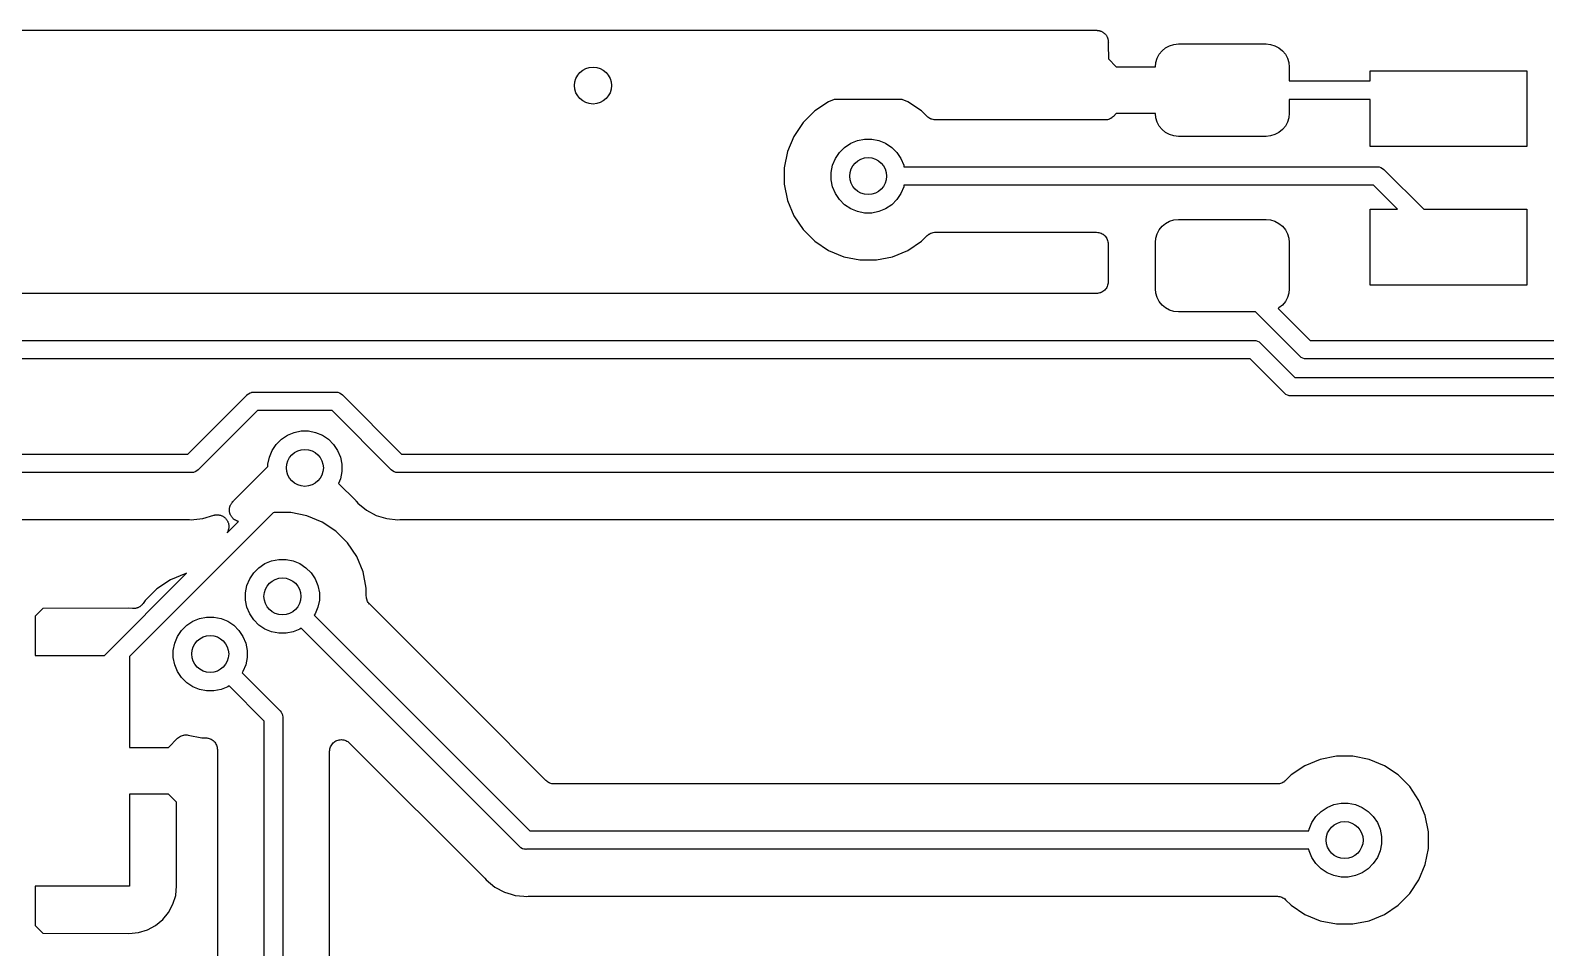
# Model space of a CAD drawing. Extents: x 2.15 to 10.02, y -5.18 to -1.32.
# Drawn here: x 6.487 to 7.133, y -2.126 to -1.735 of the extents above; entities that cross this region are included whole.
import ezdxf

# ---------------------------------------------------------------- set-up
doc = ezdxf.new("R2010")
doc.units = 0
doc.header["$MEASUREMENT"] = 0
doc.layers.add('BLACK', color=7, linetype='CONTINUOUS')

msp = doc.modelspace()

# ---------------------------------------------------------------- linework, layer by layer
at = {"layer": 'BLACK', "linetype": 'CONTINUOUS'}
for p, q in [((5.32916, -1.73472), (6.94189, -1.73472)), ((6.94189, -1.73472), (6.94196, -1.73472)), ((6.94196, -1.73472), (6.94219, -1.73475)), ((6.94219, -1.73475), (6.94241, -1.73475)), ((6.94241, -1.73475), (6.94267, -1.7348)), ((6.94267, -1.7348), (6.94293, -1.73483)), ((6.94293, -1.73483), (6.94315, -1.7349)), ((6.94315, -1.7349), (6.94337, -1.73494)), ((6.94337, -1.73494), (6.94361, -1.73505)), ((6.94361, -1.73505), (6.94386, -1.73512)), ((6.94386, -1.73512), (6.94406, -1.73523)), ((6.94406, -1.73523), (6.94427, -1.73532)), ((6.94427, -1.73532), (6.94449, -1.73547)), ((6.94449, -1.73547), (6.94471, -1.73559)), ((6.94471, -1.73559), (6.94489, -1.73574)), ((6.94489, -1.73574), (6.94508, -1.73587)), ((6.94508, -1.73587), (6.94526, -1.73605)), ((6.94526, -1.73605), (6.94546, -1.73622)), ((6.94546, -1.73622), (6.94561, -1.7364)), ((6.94561, -1.7364), (6.94577, -1.73656)), ((6.94577, -1.73656), (6.94591, -1.73678)), ((6.94591, -1.73678), (6.94607, -1.73698)), ((6.94607, -1.73698), (6.94618, -1.73718)), ((6.94618, -1.73718), (6.94631, -1.73738)), ((6.94631, -1.73738), (6.94641, -1.73762)), ((6.94641, -1.73762), (6.94653, -1.73785)), ((6.94653, -1.73785), (6.94659, -1.73807)), ((6.94659, -1.73807), (6.94668, -1.73828)), ((6.94668, -1.73828), (6.94673, -1.73853)), ((6.94673, -1.73853), (6.9468, -1.73878)), ((6.9468, -1.73878), (6.94682, -1.73901)), ((6.94687, -1.74021), (6.94681, -1.74076)), ((6.94681, -1.74076), (6.9469, -1.74689)), ((6.94682, -1.73901), (6.94687, -1.73923)), ((6.94687, -1.73923), (6.94687, -1.7395)), ((6.94687, -1.7395), (6.94689, -1.73976)), ((6.94689, -1.73976), (6.94687, -1.73998)), ((6.94687, -1.73998), (6.94687, -1.74021)), ((6.96859, -1.74493), (6.96981, -1.74343)), ((6.96981, -1.74343), (6.9713, -1.74221)), ((6.9713, -1.74221), (6.97301, -1.7413)), ((6.97301, -1.7413), (6.97485, -1.74074)), ((6.97485, -1.74074), (6.97677, -1.74055)), ((6.97677, -1.74055), (7.01417, -1.74055)), ((7.01417, -1.74055), (7.01609, -1.74074)), ((7.01609, -1.74074), (7.01794, -1.7413)), ((7.01794, -1.7413), (7.01964, -1.74221)), ((7.01964, -1.74221), (7.02113, -1.74343)), ((7.02113, -1.74343), (7.02236, -1.74493)), ((6.9469, -1.74689), (6.95025, -1.75024)), ((6.95025, -1.75024), (6.96694, -1.75024)), ((6.96694, -1.75024), (6.96712, -1.74847)), ((6.96712, -1.74847), (6.96768, -1.74663)), ((6.96768, -1.74663), (6.96859, -1.74493)), ((7.02236, -1.74493), (7.02327, -1.74663)), ((7.02327, -1.74663), (7.02383, -1.74847)), ((7.02383, -1.74847), (7.02402, -1.75039)), ((7.02402, -1.75039), (7.02402, -1.7563)), ((7.02402, -1.7563), (7.05846, -1.7563)), ((7.05846, -1.7563), (7.05846, -1.75197)), ((7.05846, -1.75197), (7.12539, -1.75197)), ((7.12539, -1.75197), (7.12539, -1.78425)), ((6.8217, -1.76908), (6.81672, -1.77406)), ((6.82756, -1.76517), (6.8217, -1.76908)), ((6.82996, -1.76417), (6.82756, -1.76517)), ((6.85901, -1.76417), (6.82996, -1.76417)), ((6.86142, -1.76517), (6.85901, -1.76417)), ((6.86728, -1.76908), (6.86142, -1.76517)), ((6.86964, -1.77145), (6.86728, -1.76908)), ((6.95025, -1.77024), (6.94904, -1.77145)), ((6.96694, -1.77024), (6.95025, -1.77024)), ((6.96712, -1.772), (6.96694, -1.77024)), ((7.02402, -1.77008), (7.02383, -1.772)), ((7.05846, -1.76417), (7.02402, -1.76417)), ((7.02402, -1.76417), (7.02402, -1.77008)), ((7.05846, -1.78425), (7.05846, -1.76417)), ((6.81672, -1.77406), (6.81281, -1.77992)), ((6.87, -1.77174), (6.86964, -1.77145)), ((6.87035, -1.77204), (6.87, -1.77174)), ((6.87038, -1.77205), (6.87035, -1.77204)), ((6.8704, -1.77207), (6.87038, -1.77205)), ((6.8708, -1.77229), (6.8704, -1.77207)), ((6.87121, -1.77251), (6.8708, -1.77229)), ((6.87123, -1.77252), (6.87121, -1.77251)), ((6.87126, -1.77253), (6.87123, -1.77252)), ((6.8717, -1.77266), (6.87126, -1.77253)), ((6.87214, -1.7728), (6.8717, -1.77266)), ((6.87216, -1.77281), (6.87214, -1.7728)), ((6.87219, -1.77281), (6.87216, -1.77281)), ((6.87265, -1.77286), (6.87219, -1.77281)), ((6.87311, -1.77291), (6.87265, -1.77286)), ((6.87316, -1.77291), (6.87311, -1.77291)), ((6.87318, -1.77291), (6.87316, -1.77291)), ((6.87316, -1.77291), (6.87316, -1.77291)), ((6.87316, -1.77291), (6.87316, -1.77291)), ((6.9455, -1.77291), (6.87318, -1.77291)), ((6.94596, -1.77287), (6.9455, -1.77291)), ((6.94642, -1.77283), (6.94596, -1.77287)), ((6.94645, -1.77282), (6.94642, -1.77283)), ((6.94647, -1.77282), (6.94645, -1.77282)), ((6.94691, -1.77269), (6.94647, -1.77282)), ((6.94736, -1.77256), (6.94691, -1.77269)), ((6.94738, -1.77254), (6.94736, -1.77256)), ((6.94741, -1.77254), (6.94738, -1.77254)), ((6.94782, -1.77232), (6.94741, -1.77254)), ((6.94823, -1.77211), (6.94782, -1.77232)), ((6.94825, -1.77209), (6.94823, -1.77211)), ((6.94827, -1.77208), (6.94825, -1.77209)), ((6.94863, -1.77179), (6.94827, -1.77208)), ((6.94899, -1.7715), (6.94863, -1.77179)), ((6.94902, -1.77146), (6.94899, -1.7715)), ((6.94903, -1.77146), (6.94902, -1.77146)), ((6.94904, -1.77145), (6.94903, -1.77146)), ((6.94903, -1.77146), (6.94903, -1.77146)), ((6.96768, -1.77385), (6.96712, -1.772)), ((6.96859, -1.77555), (6.96768, -1.77385)), ((6.96981, -1.77704), (6.96859, -1.77555)), ((7.02236, -1.77555), (7.02113, -1.77704)), ((7.02327, -1.77385), (7.02236, -1.77555)), ((7.02383, -1.772), (7.02327, -1.77385)), ((6.81281, -1.77992), (6.81011, -1.78642)), ((6.83445, -1.78462), (6.83703, -1.78289)), ((6.83703, -1.78289), (6.8399, -1.78171)), ((6.8399, -1.78171), (6.84294, -1.7811)), ((6.84294, -1.7811), (6.84604, -1.7811)), ((6.84604, -1.7811), (6.84908, -1.78171)), ((6.84908, -1.78171), (6.85195, -1.78289)), ((6.85195, -1.78289), (6.85453, -1.78462)), ((6.9713, -1.77826), (6.96981, -1.77704)), ((6.97301, -1.77917), (6.9713, -1.77826)), ((6.97485, -1.77973), (6.97301, -1.77917)), ((6.97677, -1.77992), (6.97485, -1.77973)), ((7.01417, -1.77992), (6.97677, -1.77992)), ((7.01609, -1.77973), (7.01417, -1.77992)), ((7.01794, -1.77917), (7.01609, -1.77973)), ((7.01964, -1.77826), (7.01794, -1.77917)), ((7.02113, -1.77704), (7.01964, -1.77826)), ((6.81011, -1.78642), (6.80874, -1.79333)), ((6.82935, -1.79226), (6.83053, -1.78939)), ((6.83053, -1.78939), (6.83226, -1.78681)), ((6.83226, -1.78681), (6.83445, -1.78462)), ((6.85453, -1.78462), (6.85672, -1.78681)), ((6.85672, -1.78681), (6.85844, -1.78939)), ((6.85844, -1.78939), (6.85963, -1.79226)), ((7.12539, -1.78425), (7.05846, -1.78425)), ((6.80874, -1.79333), (6.80874, -1.80037)), ((6.82874, -1.7953), (6.82935, -1.79226)), ((6.82874, -1.7984), (6.82874, -1.7953)), ((6.85963, -1.79226), (6.85976, -1.79291)), ((6.85976, -1.79291), (7.06142, -1.79291)), ((7.06142, -1.79291), (7.06161, -1.79289)), ((7.06161, -1.79289), (7.06181, -1.79291)), ((7.06181, -1.79291), (7.06181, -1.79291)), ((7.06181, -1.79291), (7.06239, -1.79297)), ((7.06239, -1.79297), (7.06313, -1.7932)), ((7.06313, -1.7932), (7.06381, -1.79356)), ((7.06381, -1.79356), (7.06441, -1.79405)), ((7.06441, -1.79405), (7.06453, -1.7942)), ((7.06453, -1.7942), (7.08136, -1.81102)), ((6.80874, -1.80037), (6.81011, -1.80728)), ((6.82935, -1.80144), (6.82874, -1.7984)), ((6.83053, -1.80431), (6.82935, -1.80144)), ((6.85963, -1.80144), (6.85844, -1.80431)), ((6.85976, -1.80079), (6.85963, -1.80144)), ((7.05998, -1.80079), (6.85976, -1.80079)), ((7.07022, -1.81102), (7.05998, -1.80079)), ((6.81011, -1.80728), (6.81281, -1.81378)), ((6.83226, -1.80689), (6.83053, -1.80431)), ((6.83445, -1.80908), (6.83226, -1.80689)), ((6.85672, -1.80689), (6.85453, -1.80908)), ((6.85844, -1.80431), (6.85672, -1.80689)), ((6.81281, -1.81378), (6.81672, -1.81964)), ((6.83703, -1.81081), (6.83445, -1.80908)), ((6.8399, -1.81199), (6.83703, -1.81081)), ((6.84294, -1.8126), (6.8399, -1.81199)), ((6.84604, -1.8126), (6.84294, -1.8126)), ((6.84908, -1.81199), (6.84604, -1.8126)), ((6.85195, -1.81081), (6.84908, -1.81199)), ((6.85453, -1.80908), (6.85195, -1.81081)), ((6.97301, -1.8161), (6.97485, -1.81554)), ((6.97485, -1.81554), (6.97677, -1.81535)), ((6.97677, -1.81535), (7.01417, -1.81535)), ((7.01417, -1.81535), (7.01609, -1.81554)), ((7.01609, -1.81554), (7.01794, -1.8161)), ((7.05846, -1.84331), (7.05846, -1.81102)), ((7.05846, -1.81102), (7.07022, -1.81102)), ((7.08136, -1.81102), (7.12539, -1.81102)), ((7.12539, -1.81102), (7.12539, -1.84331)), ((6.81672, -1.81964), (6.8217, -1.82462)), ((6.86969, -1.8222), (6.87005, -1.82191)), ((6.87005, -1.82191), (6.87041, -1.82162)), ((6.87041, -1.82162), (6.87043, -1.82161)), ((6.87043, -1.82161), (6.87045, -1.82159)), ((6.87045, -1.82159), (6.87087, -1.82138)), ((6.87087, -1.82138), (6.87127, -1.82116)), ((6.87127, -1.82116), (6.8713, -1.82116)), ((6.8713, -1.82116), (6.87132, -1.82114)), ((6.87132, -1.82114), (6.87177, -1.82102)), ((6.87177, -1.82102), (6.87221, -1.82088)), ((6.87221, -1.82088), (6.87223, -1.82088)), ((6.87223, -1.82088), (6.87226, -1.82087)), ((6.87226, -1.82087), (6.87272, -1.82083)), ((6.87272, -1.82083), (6.87318, -1.82079)), ((6.87318, -1.82079), (6.94181, -1.82079)), ((6.94181, -1.82079), (6.94184, -1.82079)), ((6.94184, -1.82079), (6.94184, -1.82079)), ((6.94184, -1.82079), (6.94184, -1.82079)), ((6.94184, -1.82079), (6.94188, -1.82079)), ((6.94188, -1.82079), (6.94235, -1.82084)), ((6.94235, -1.82084), (6.94281, -1.82089)), ((6.94281, -1.82089), (6.94283, -1.82089)), ((6.94283, -1.82089), (6.94285, -1.8209)), ((6.94285, -1.8209), (6.9433, -1.82104)), ((6.9433, -1.82104), (6.94375, -1.82118)), ((6.94375, -1.82118), (6.94376, -1.82119)), ((6.94376, -1.82119), (6.94378, -1.82119)), ((6.94378, -1.82119), (6.94419, -1.82142)), ((6.94419, -1.82142), (6.9446, -1.82164)), ((6.9446, -1.82164), (6.94462, -1.82165)), ((6.94462, -1.82165), (6.94463, -1.82166)), ((6.94463, -1.82166), (6.94499, -1.82196)), ((6.94499, -1.82196), (6.94536, -1.82226)), ((6.96712, -1.82328), (6.96768, -1.82143)), ((6.96768, -1.82143), (6.96859, -1.81973)), ((6.96859, -1.81973), (6.96981, -1.81824)), ((6.96981, -1.81824), (6.9713, -1.81701)), ((6.9713, -1.81701), (6.97301, -1.8161)), ((7.01794, -1.8161), (7.01964, -1.81701)), ((7.01964, -1.81701), (7.02113, -1.81824)), ((7.02113, -1.81824), (7.02236, -1.81973)), ((7.02236, -1.81973), (7.02327, -1.82143)), ((7.02327, -1.82143), (7.02383, -1.82328)), ((6.8217, -1.82462), (6.82756, -1.82853)), ((6.86142, -1.82853), (6.86728, -1.82462)), ((6.86728, -1.82462), (6.86964, -1.82225)), ((6.86964, -1.82225), (6.86965, -1.82224)), ((6.86965, -1.82224), (6.86965, -1.82224)), ((6.86965, -1.82224), (6.86966, -1.82224)), ((6.86966, -1.82224), (6.86969, -1.8222)), ((6.94536, -1.82226), (6.94537, -1.82228)), ((6.94537, -1.82228), (6.94538, -1.82229)), ((6.94538, -1.82229), (6.94568, -1.82266)), ((6.94568, -1.82266), (6.94597, -1.82302)), ((6.94597, -1.82302), (6.94598, -1.82304)), ((6.94598, -1.82304), (6.94599, -1.82305)), ((6.94599, -1.82305), (6.94621, -1.82347)), ((6.94621, -1.82347), (6.94643, -1.82388)), ((6.94643, -1.82388), (6.94644, -1.8239)), ((6.94644, -1.8239), (6.94644, -1.82391)), ((6.94644, -1.82391), (6.94658, -1.82436)), ((6.94658, -1.82436), (6.94671, -1.82482)), ((6.94671, -1.82482), (6.94671, -1.82483)), ((6.94671, -1.82483), (6.94672, -1.82485)), ((6.94672, -1.82485), (6.94676, -1.82532)), ((6.94676, -1.82532), (6.94681, -1.82579)), ((6.94681, -1.82579), (6.94681, -1.84193)), ((6.96693, -1.8252), (6.96712, -1.82328)), ((6.96693, -1.84488), (6.96693, -1.8252)), ((7.02383, -1.82328), (7.02402, -1.8252)), ((7.02402, -1.8252), (7.02402, -1.84488)), ((6.82756, -1.82853), (6.83406, -1.83122)), ((6.83406, -1.83122), (6.84097, -1.8326)), ((6.84097, -1.8326), (6.84801, -1.8326)), ((6.84801, -1.8326), (6.85492, -1.83122)), ((6.85492, -1.83122), (6.86142, -1.82853)), ((6.94181, -1.84693), (5.25851, -1.84693)), ((6.94228, -1.84688), (6.94181, -1.84693)), ((6.94275, -1.84684), (6.94228, -1.84688)), ((6.94276, -1.84684), (6.94275, -1.84684)), ((6.94278, -1.84683), (6.94276, -1.84684)), ((6.94323, -1.8467), (6.94278, -1.84683)), ((6.94368, -1.84657), (6.94323, -1.8467)), ((6.9437, -1.84656), (6.94368, -1.84657)), ((6.94371, -1.84655), (6.9437, -1.84656)), ((6.94413, -1.84633), (6.94371, -1.84655)), ((6.94455, -1.84611), (6.94413, -1.84633)), ((6.94456, -1.8461), (6.94455, -1.84611)), ((6.94458, -1.84609), (6.94456, -1.8461)), ((6.94494, -1.8458), (6.94458, -1.84609)), ((6.94531, -1.8455), (6.94494, -1.8458)), ((6.94532, -1.84549), (6.94531, -1.8455)), ((6.94533, -1.84548), (6.94532, -1.84549)), ((6.94563, -1.84511), (6.94533, -1.84548)), ((6.94593, -1.84475), (6.94563, -1.84511)), ((6.94594, -1.84474), (6.94593, -1.84475)), ((6.94595, -1.84473), (6.94594, -1.84474)), ((6.94618, -1.84431), (6.94595, -1.84473)), ((6.9464, -1.8439), (6.94618, -1.84431)), ((6.94641, -1.84388), (6.9464, -1.8439)), ((6.94642, -1.84387), (6.94641, -1.84388)), ((6.94656, -1.84342), (6.94642, -1.84387)), ((6.9467, -1.84297), (6.94656, -1.84342)), ((6.94671, -1.84293), (6.9467, -1.84295)), ((6.9467, -1.84295), (6.9467, -1.84297)), ((6.94676, -1.84247), (6.94671, -1.84293)), ((6.94681, -1.842), (6.94676, -1.84247)), ((6.94681, -1.84193), (6.94681, -1.84196)), ((6.94681, -1.84196), (6.94681, -1.84196)), ((6.94681, -1.84196), (6.94681, -1.84197)), ((6.94681, -1.84197), (6.94681, -1.842)), ((6.96712, -1.8468), (6.96693, -1.84488)), ((6.96768, -1.84865), (6.96712, -1.8468)), ((7.02383, -1.8468), (7.02327, -1.84865)), ((7.02402, -1.84488), (7.02383, -1.8468)), ((7.12539, -1.84331), (7.05846, -1.84331)), ((6.96859, -1.85035), (6.96768, -1.84865)), ((6.96981, -1.85184), (6.96859, -1.85035)), ((6.9713, -1.85307), (6.96981, -1.85184)), ((6.97301, -1.85398), (6.9713, -1.85307)), ((6.97485, -1.85454), (6.97301, -1.85398)), ((7.01964, -1.85307), (7.01927, -1.85327)), ((7.01927, -1.85327), (7.03293, -1.86693)), ((7.02113, -1.85184), (7.01964, -1.85307)), ((7.02236, -1.85035), (7.02113, -1.85184)), ((7.02327, -1.84865), (7.02236, -1.85035)), ((6.97677, -1.85472), (6.97485, -1.85454)), ((7.00959, -1.85472), (6.97677, -1.85472)), ((7.02838, -1.87351), (7.00959, -1.85472)), ((5.25728, -1.86693), (7.00884, -1.86693)), ((7.00884, -1.86693), (7.00903, -1.86691)), ((7.00903, -1.86691), (7.00922, -1.86693)), ((7.00922, -1.86693), (7.00922, -1.86693)), ((7.00922, -1.86693), (7.0098, -1.86699)), ((7.0098, -1.86699), (7.01054, -1.86721)), ((7.01054, -1.86721), (7.01123, -1.86758)), ((7.03293, -1.86693), (7.26349, -1.86693)), ((7.01123, -1.86758), (7.01183, -1.86807)), ((7.01183, -1.86807), (7.01195, -1.86822)), ((7.01195, -1.86822), (7.02641, -1.88268)), ((7.0285, -1.87366), (7.02838, -1.87351)), ((7.02865, -1.87379), (7.0285, -1.87366)), ((7.0074, -1.8748), (5.25872, -1.8748)), ((7.02186, -1.88926), (7.0074, -1.8748)), ((7.02875, -1.87387), (7.02865, -1.87379)), ((7.02865, -1.87379), (7.02865, -1.87379)), ((7.0291, -1.87416), (7.02875, -1.87387)), ((7.02979, -1.87452), (7.0291, -1.87416)), ((7.03053, -1.87475), (7.02979, -1.87452)), ((7.03111, -1.8748), (7.03053, -1.87475)), ((7.0313, -1.87482), (7.03111, -1.8748)), ((7.03111, -1.8748), (7.03111, -1.8748)), ((7.03149, -1.8748), (7.0313, -1.87482)), ((7.26493, -1.8748), (7.03149, -1.8748)), ((7.02641, -1.88268), (7.27002, -1.88268)), ((6.55443, -1.91535), (6.57952, -1.89027)), ((6.57952, -1.89027), (6.57964, -1.89012)), ((6.57964, -1.89012), (6.58024, -1.88962)), ((6.58024, -1.88962), (6.58093, -1.88926)), ((6.58093, -1.88926), (6.58159, -1.88906)), ((6.58159, -1.88906), (6.58167, -1.88903)), ((6.58167, -1.88903), (6.58174, -1.88903)), ((6.58174, -1.88903), (6.58225, -1.88898)), ((6.58225, -1.88898), (6.58244, -1.88896)), ((6.58225, -1.88898), (6.58225, -1.88898)), ((6.58244, -1.88896), (6.58263, -1.88898)), ((6.58263, -1.88898), (6.61737, -1.88898)), ((6.61737, -1.88898), (6.61756, -1.88896)), ((6.61756, -1.88896), (6.61775, -1.88898)), ((6.61775, -1.88898), (6.61775, -1.88898)), ((6.61775, -1.88898), (6.61833, -1.88903)), ((6.61833, -1.88903), (6.61907, -1.88926)), ((6.61907, -1.88926), (6.61976, -1.88962)), ((6.61976, -1.88962), (6.62036, -1.89012)), ((6.62036, -1.89012), (6.62048, -1.89027)), ((6.62048, -1.89027), (6.64557, -1.91535)), ((7.02198, -1.88941), (7.02186, -1.88926)), ((7.02258, -1.8899), (7.02198, -1.88941)), ((7.02326, -1.89027), (7.02258, -1.8899)), ((7.02371, -1.89041), (7.02326, -1.89027)), ((7.024, -1.8905), (7.02371, -1.89041)), ((7.02408, -1.8905), (7.024, -1.8905)), ((7.02458, -1.89055), (7.02408, -1.8905)), ((7.02478, -1.89057), (7.02458, -1.89055)), ((7.02458, -1.89055), (7.02458, -1.89055)), ((7.02497, -1.89055), (7.02478, -1.89057)), ((7.27145, -1.89055), (7.02497, -1.89055)), ((6.58407, -1.89685), (6.55898, -1.92194)), ((6.61593, -1.89685), (6.58407, -1.89685)), ((6.64102, -1.92194), (6.61593, -1.89685)), ((6.59974, -1.90612), (6.60278, -1.90551)), ((6.60278, -1.90551), (6.60588, -1.90551)), ((6.60588, -1.90551), (6.60892, -1.90612)), ((6.59037, -1.9138), (6.5921, -1.91122)), ((6.5921, -1.91122), (6.59429, -1.90903)), ((6.59429, -1.90903), (6.59687, -1.9073)), ((6.59687, -1.9073), (6.59974, -1.90612)), ((6.60892, -1.90612), (6.61179, -1.9073)), ((6.61179, -1.9073), (6.61437, -1.90903)), ((6.61437, -1.90903), (6.61656, -1.91122)), ((6.61656, -1.91122), (6.61829, -1.9138)), ((5.30885, -1.91535), (6.55443, -1.91535)), ((6.58858, -1.91971), (6.58919, -1.91667)), ((6.58919, -1.91667), (6.59037, -1.9138)), ((6.61829, -1.9138), (6.61947, -1.91667)), ((6.61947, -1.91667), (6.62008, -1.91971)), ((6.64557, -1.91535), (8.64929, -1.91535)), ((6.55587, -1.92323), (5.31029, -1.92323)), ((6.55606, -1.92325), (6.55587, -1.92323)), ((6.55626, -1.92323), (6.55606, -1.92325)), ((6.55683, -1.92317), (6.55626, -1.92323)), ((6.55626, -1.92323), (6.55626, -1.92323)), ((6.55758, -1.92295), (6.55683, -1.92317)), ((6.55826, -1.92258), (6.55758, -1.92295)), ((6.55886, -1.92209), (6.55826, -1.92258)), ((6.55898, -1.92194), (6.55886, -1.92209)), ((6.57399, -1.93521), (6.58858, -1.92062)), ((6.58858, -1.92062), (6.58858, -1.91971)), ((6.62008, -1.92281), (6.61947, -1.92585)), ((6.62008, -1.91971), (6.62008, -1.92281)), ((6.64114, -1.92209), (6.64102, -1.92194)), ((6.64174, -1.92258), (6.64114, -1.92209)), ((6.64242, -1.92295), (6.64174, -1.92258)), ((6.64286, -1.92308), (6.64242, -1.92295)), ((6.64317, -1.92317), (6.64286, -1.92308)), ((6.64324, -1.92318), (6.64317, -1.92317)), ((6.64374, -1.92323), (6.64324, -1.92318)), ((6.64394, -1.92325), (6.64374, -1.92323)), ((6.64374, -1.92323), (6.64374, -1.92323)), ((6.64413, -1.92323), (6.64394, -1.92325)), ((8.64929, -1.92323), (6.64413, -1.92323)), ((6.61947, -1.92585), (6.61865, -1.92785)), ((6.61865, -1.92785), (6.62601, -1.93521)), ((6.57222, -1.93847), (6.57225, -1.93822)), ((6.57225, -1.93822), (6.57232, -1.93799)), ((6.57232, -1.93799), (6.57236, -1.93776)), ((6.57236, -1.93776), (6.57246, -1.93753)), ((6.57246, -1.93753), (6.57253, -1.93729)), ((6.57253, -1.93729), (6.57265, -1.93708)), ((6.57265, -1.93708), (6.57274, -1.93685)), ((6.57274, -1.93685), (6.57288, -1.93665)), ((6.57288, -1.93665), (6.573, -1.93643)), ((6.573, -1.93643), (6.57315, -1.93624)), ((6.57315, -1.93624), (6.57328, -1.93604)), ((6.57328, -1.93604), (6.57366, -1.93558)), ((6.57366, -1.93558), (6.57371, -1.93552)), ((6.57371, -1.93552), (6.57386, -1.93537)), ((6.57386, -1.93537), (6.57399, -1.93521)), ((6.62601, -1.93521), (6.62606, -1.93526)), ((6.62606, -1.93526), (6.62619, -1.93543)), ((6.62619, -1.93543), (6.62634, -1.93558)), ((6.62634, -1.93558), (6.62693, -1.9363)), ((6.62693, -1.9363), (6.63057, -1.93929)), ((5.32065, -1.94323), (6.55464, -1.94323)), ((6.59079, -1.94037), (6.52953, -2.00163)), ((6.55464, -1.94323), (6.55471, -1.94323)), ((6.55471, -1.94323), (6.55492, -1.94325)), ((6.55492, -1.94325), (6.55513, -1.94325)), ((6.55513, -1.94325), (6.55606, -1.94334)), ((6.55606, -1.94334), (6.55699, -1.94325)), ((6.55699, -1.94325), (6.557, -1.94325)), ((6.557, -1.94325), (6.56076, -1.94288)), ((6.56076, -1.94288), (6.56546, -1.94145)), ((6.56546, -1.94145), (6.56553, -1.94144)), ((6.56553, -1.94144), (6.56576, -1.94139)), ((6.56576, -1.94139), (6.56599, -1.94132)), ((6.56599, -1.94132), (6.56624, -1.9413)), ((6.56624, -1.9413), (6.56649, -1.94126)), ((6.56649, -1.94126), (6.56673, -1.94126)), ((6.56673, -1.94126), (6.56696, -1.94124)), ((6.56696, -1.94124), (6.56721, -1.94127)), ((6.56721, -1.94127), (6.56746, -1.94127)), ((6.56746, -1.94127), (6.5677, -1.94132)), ((6.5677, -1.94132), (6.56793, -1.94135)), ((6.56793, -1.94135), (6.56817, -1.94142)), ((6.56817, -1.94142), (6.56842, -1.94147)), ((6.56842, -1.94147), (6.56864, -1.94157)), ((6.56864, -1.94157), (6.56886, -1.94164)), ((6.56886, -1.94164), (6.56908, -1.94176)), ((6.56908, -1.94176), (6.56931, -1.94185)), ((6.56931, -1.94185), (6.56951, -1.94199)), ((6.56951, -1.94199), (6.56972, -1.9421)), ((6.56972, -1.9421), (6.56991, -1.94226)), ((6.56991, -1.94226), (6.57012, -1.94241)), ((6.57012, -1.94241), (6.57029, -1.94258)), ((6.57029, -1.94258), (6.57047, -1.94273)), ((6.57047, -1.94273), (6.57063, -1.94292)), ((6.57063, -1.94292), (6.5708, -1.9431)), ((6.5708, -1.9431), (6.57094, -1.9433)), ((6.57094, -1.9433), (6.57109, -1.94349)), ((6.57109, -1.94349), (6.5712, -1.94371)), ((6.57114, -1.94888), (6.57596, -1.94406)), ((6.5712, -1.94371), (6.57134, -1.94392)), ((6.57134, -1.94392), (6.57143, -1.94414)), ((6.57143, -1.94414), (6.57154, -1.94435)), ((6.57154, -1.94435), (6.57161, -1.94459)), ((6.57161, -1.94459), (6.57171, -1.94482)), ((6.57215, -1.93919), (6.57217, -1.93895)), ((6.57217, -1.93944), (6.57215, -1.93919)), ((6.57217, -1.93871), (6.57222, -1.93847)), ((6.57217, -1.93895), (6.57217, -1.93871)), ((6.57217, -1.93969), (6.57217, -1.93944)), ((6.57221, -1.93992), (6.57217, -1.93969)), ((6.57224, -1.94016), (6.57221, -1.93992)), ((6.57231, -1.9404), (6.57224, -1.94016)), ((6.57235, -1.94065), (6.57231, -1.9404)), ((6.57244, -1.94087), (6.57235, -1.94065)), ((6.57251, -1.9411), (6.57244, -1.94087)), ((6.57263, -1.94132), (6.57251, -1.9411)), ((6.57272, -1.94155), (6.57263, -1.94132)), ((6.57286, -1.94175), (6.57272, -1.94155)), ((6.57297, -1.94196), (6.57286, -1.94175)), ((6.57312, -1.94216), (6.57297, -1.94196)), ((6.57326, -1.94236), (6.57312, -1.94216)), ((6.57343, -1.94253), (6.57326, -1.94236)), ((6.57358, -1.94272), (6.57343, -1.94253)), ((6.57377, -1.94288), (6.57358, -1.94272)), ((6.57395, -1.94306), (6.57377, -1.94288)), ((6.57414, -1.94319), (6.57395, -1.94306)), ((6.57433, -1.94335), (6.57414, -1.94319)), ((6.57455, -1.94347), (6.57433, -1.94335)), ((6.57475, -1.94361), (6.57455, -1.94347)), ((6.57497, -1.9437), (6.57475, -1.94361)), ((6.57518, -1.94381), (6.57497, -1.9437)), ((6.57542, -1.94389), (6.57518, -1.94381)), ((6.57565, -1.94399), (6.57542, -1.94389)), ((6.57589, -1.94404), (6.57565, -1.94399)), ((6.57596, -1.94406), (6.57589, -1.94404)), ((6.59123, -1.94028), (6.59079, -1.94037)), ((6.59827, -1.94028), (6.59123, -1.94028)), ((6.60517, -1.94166), (6.59827, -1.94028)), ((6.61168, -1.94435), (6.60517, -1.94166)), ((6.61753, -1.94826), (6.61168, -1.94435)), ((6.63057, -1.93929), (6.63473, -1.94151)), ((6.63473, -1.94151), (6.63873, -1.94273)), ((6.63873, -1.94273), (6.63924, -1.94288)), ((6.63924, -1.94288), (6.64394, -1.94334)), ((6.64394, -1.94334), (6.64487, -1.94325)), ((6.64487, -1.94325), (6.64494, -1.94325)), ((6.64494, -1.94325), (6.64515, -1.94325)), ((6.64515, -1.94325), (6.64536, -1.94323)), ((6.64536, -1.94323), (8.63588, -1.94323)), ((6.57118, -1.94881), (6.57114, -1.94888)), ((6.57131, -1.94861), (6.57118, -1.94881)), ((6.57141, -1.94838), (6.57131, -1.94861)), ((6.57153, -1.94816), (6.57141, -1.94838)), ((6.5716, -1.94793), (6.57153, -1.94816)), ((6.57169, -1.94771), (6.5716, -1.94793)), ((6.57174, -1.94747), (6.57169, -1.94771)), ((6.57171, -1.94482), (6.57175, -1.94506)), ((6.57181, -1.94723), (6.57174, -1.94747)), ((6.57175, -1.94506), (6.57182, -1.94529)), ((6.57184, -1.94699), (6.57181, -1.94723)), ((6.57182, -1.94529), (6.57184, -1.94553)), ((6.57184, -1.94553), (6.57189, -1.94578)), ((6.57188, -1.94676), (6.57184, -1.94699)), ((6.57189, -1.94651), (6.57188, -1.94676)), ((6.57189, -1.94578), (6.57189, -1.94602)), ((6.57189, -1.94602), (6.57191, -1.94626)), ((6.57191, -1.94626), (6.57189, -1.94651)), ((6.62251, -1.95324), (6.61753, -1.94826)), ((6.62643, -1.9591), (6.62251, -1.95324)), ((6.58251, -1.96599), (6.58471, -1.9638)), ((6.58471, -1.9638), (6.58729, -1.96207)), ((6.58729, -1.96207), (6.59015, -1.96089)), ((6.59015, -1.96089), (6.5932, -1.96028)), ((6.5932, -1.96028), (6.5963, -1.96028)), ((6.5963, -1.96028), (6.59934, -1.96089)), ((6.59934, -1.96089), (6.60221, -1.96207)), ((6.60221, -1.96207), (6.60479, -1.9638)), ((6.60479, -1.9638), (6.60698, -1.96599)), ((6.62912, -1.9656), (6.62643, -1.9591)), ((6.51884, -2.00118), (6.55387, -1.96615)), ((6.54704, -1.96891), (6.54119, -1.97282)), ((6.55355, -1.96622), (6.54704, -1.96891)), ((6.55387, -1.96615), (6.55355, -1.96622)), ((6.5796, -1.97144), (6.58079, -1.96857)), ((6.58079, -1.96857), (6.58251, -1.96599)), ((6.60698, -1.96599), (6.6087, -1.96857)), ((6.6087, -1.96857), (6.60989, -1.97144)), ((6.63049, -1.97251), (6.62912, -1.9656)), ((6.54119, -1.97282), (6.53621, -1.9778)), ((6.579, -1.97448), (6.5796, -1.97144)), ((6.579, -1.97758), (6.579, -1.97448)), ((6.60989, -1.97144), (6.61049, -1.97448)), ((6.61049, -1.97448), (6.61049, -1.97758)), ((6.63049, -1.97586), (6.63049, -1.97251)), ((6.63054, -1.97631), (6.63049, -1.97586)), ((6.63058, -1.97677), (6.63054, -1.97631)), ((6.63059, -1.9768), (6.63058, -1.97677)), ((6.63059, -1.97683), (6.63059, -1.9768)), ((6.63072, -1.97727), (6.63059, -1.97683)), ((6.49266, -1.98117), (6.48933, -1.9845)), ((6.52929, -1.98106), (6.49266, -1.98117)), ((6.53076, -1.98121), (6.52929, -1.98106)), ((6.53098, -1.98121), (6.53076, -1.98121)), ((6.5312, -1.98123), (6.53098, -1.98121)), ((6.53146, -1.98121), (6.5312, -1.98123)), ((6.53173, -1.98121), (6.53146, -1.98121)), ((6.53195, -1.98116), (6.53173, -1.98121)), ((6.53217, -1.98114), (6.53195, -1.98116)), ((6.53243, -1.98107), (6.53217, -1.98114)), ((6.53269, -1.98102), (6.53243, -1.98107)), ((6.53289, -1.98093), (6.53269, -1.98102)), ((6.53311, -1.98087), (6.53289, -1.98093)), ((6.53334, -1.98075), (6.53311, -1.98087)), ((6.53359, -1.98065), (6.53334, -1.98075)), ((6.53378, -1.98052), (6.53359, -1.98065)), ((6.53397, -1.98042), (6.53378, -1.98052)), ((6.53418, -1.98025), (6.53397, -1.98042)), ((6.5344, -1.98011), (6.53418, -1.98025)), ((6.53456, -1.97995), (6.5344, -1.98011)), ((6.53473, -1.97981), (6.53456, -1.97995)), ((6.53491, -1.97961), (6.53473, -1.97981)), ((6.5351, -1.97942), (6.53491, -1.97961)), ((6.53522, -1.97923), (6.5351, -1.97942)), ((6.53536, -1.97906), (6.53522, -1.97923)), ((6.5354, -1.97901), (6.53536, -1.97906)), ((6.53621, -1.9778), (6.5354, -1.97901)), ((6.5796, -1.98062), (6.579, -1.97758)), ((6.58079, -1.98349), (6.5796, -1.98062)), ((6.58251, -1.98607), (6.58079, -1.98349)), ((6.6087, -1.98349), (6.60833, -1.98405)), ((6.60989, -1.98062), (6.6087, -1.98349)), ((6.61049, -1.97758), (6.60989, -1.98062)), ((6.63085, -1.97771), (6.63072, -1.97727)), ((6.63086, -1.97774), (6.63085, -1.97771)), ((6.63087, -1.97776), (6.63086, -1.97774)), ((6.63109, -1.97817), (6.63087, -1.97776)), ((6.6313, -1.97858), (6.63109, -1.97817)), ((6.63132, -1.9786), (6.6313, -1.97858)), ((6.63133, -1.97862), (6.63132, -1.9786)), ((6.63162, -1.97898), (6.63133, -1.97862)), ((6.63191, -1.97934), (6.63162, -1.97898)), ((6.63195, -1.97938), (6.63191, -1.97934)), ((6.63196, -1.97939), (6.63195, -1.97938)), ((6.63195, -1.97938), (6.63195, -1.97938)), ((6.63195, -1.97938), (6.63195, -1.97938)), ((6.67618, -2.02361), (6.63196, -1.97939)), ((6.48933, -1.9845), (6.48933, -2.00118)), ((6.55174, -1.99055), (6.55394, -1.98836)), ((6.55394, -1.98836), (6.55652, -1.98663)), ((6.55652, -1.98663), (6.55938, -1.98545)), ((6.55938, -1.98545), (6.56242, -1.98484)), ((6.56242, -1.98484), (6.56553, -1.98484)), ((6.56553, -1.98484), (6.56857, -1.98545)), ((6.56857, -1.98545), (6.57144, -1.98663)), ((6.57144, -1.98663), (6.57401, -1.98836)), ((6.57401, -1.98836), (6.57621, -1.99055)), ((6.58471, -1.98826), (6.58251, -1.98607)), ((6.58729, -1.98999), (6.58471, -1.98826)), ((6.60276, -1.98961), (6.60221, -1.98999)), ((6.69572, -2.08257), (6.60276, -1.98961)), ((6.60833, -1.98405), (6.70027, -2.07598)), ((6.54823, -1.99904), (6.54883, -1.996)), ((6.54883, -1.996), (6.55002, -1.99313)), ((6.55002, -1.99313), (6.55174, -1.99055)), ((6.57621, -1.99055), (6.57793, -1.99313)), ((6.57793, -1.99313), (6.57912, -1.996)), ((6.57912, -1.996), (6.57972, -1.99904)), ((6.59015, -1.99117), (6.58729, -1.98999)), ((6.5932, -1.99178), (6.59015, -1.99117)), ((6.5963, -1.99178), (6.5932, -1.99178)), ((6.59934, -1.99117), (6.5963, -1.99178)), ((6.60221, -1.98999), (6.59934, -1.99117)), ((6.48933, -2.00118), (6.51884, -2.00118)), ((6.52953, -2.00163), (6.52953, -2.04039)), ((6.54823, -2.00214), (6.54823, -1.99904)), ((6.54883, -2.00518), (6.54823, -2.00214)), ((6.57972, -2.00214), (6.57912, -2.00518)), ((6.57972, -1.99904), (6.57972, -2.00214)), ((6.55002, -2.00805), (6.54883, -2.00518)), ((6.55174, -2.01063), (6.55002, -2.00805)), ((6.57793, -2.00805), (6.57756, -2.00861)), ((6.57756, -2.00861), (6.59359, -2.02464)), ((6.57912, -2.00518), (6.57793, -2.00805)), ((6.55394, -2.01282), (6.55174, -2.01063)), ((6.55652, -2.01455), (6.55394, -2.01282)), ((6.55938, -2.01573), (6.55652, -2.01455)), ((6.56242, -2.01634), (6.55938, -2.01573)), ((6.56857, -2.01573), (6.56553, -2.01634)), ((6.57144, -2.01455), (6.56857, -2.01573)), ((6.57199, -2.01417), (6.57144, -2.01455)), ((6.58701, -2.02919), (6.57199, -2.01417)), ((6.56553, -2.01634), (6.56242, -2.01634)), ((6.59359, -2.02464), (6.59374, -2.02476)), ((6.59374, -2.02476), (6.59423, -2.02536)), ((6.59423, -2.02536), (6.59452, -2.0259)), ((6.59452, -2.0259), (6.5946, -2.02605)), ((6.5946, -2.02605), (6.59482, -2.02679)), ((6.59482, -2.02679), (6.59483, -2.02684)), ((6.59483, -2.02684), (6.59488, -2.02737)), ((6.59488, -2.02737), (6.59488, -2.02737)), ((6.59488, -2.02737), (6.5949, -2.02756)), ((6.5949, -2.02756), (6.59488, -2.02775)), ((6.59488, -2.02775), (6.59488, -2.40323)), ((6.70709, -2.05452), (6.67618, -2.02361)), ((6.67618, -2.02361), (6.67618, -2.02361)), ((6.55219, -2.0353), (6.55263, -2.03517)), ((6.55263, -2.03517), (6.55266, -2.03516)), ((6.55266, -2.03516), (6.55268, -2.03516)), ((6.55268, -2.03516), (6.55314, -2.03512)), ((6.55314, -2.03512), (6.5536, -2.03507)), ((6.5536, -2.03507), (6.55363, -2.03507)), ((6.55363, -2.03507), (6.55365, -2.03507)), ((6.55365, -2.03507), (6.55411, -2.03512)), ((6.55411, -2.03512), (6.55457, -2.03517)), ((6.55457, -2.03517), (6.56045, -2.03634)), ((6.58701, -2.40323), (6.58701, -2.02919)), ((6.52953, -2.04039), (6.54621, -2.04039)), ((6.54621, -2.04039), (6.55006, -2.03654)), ((6.55006, -2.03654), (6.55008, -2.03652)), ((6.55008, -2.03652), (6.55011, -2.03649)), ((6.55008, -2.03652), (6.55008, -2.03652)), ((6.55008, -2.03652), (6.55008, -2.03652)), ((6.55011, -2.03649), (6.55048, -2.0362)), ((6.55048, -2.0362), (6.55084, -2.03591)), ((6.55084, -2.03591), (6.55086, -2.03589)), ((6.55086, -2.03589), (6.55088, -2.03588)), ((6.55088, -2.03588), (6.55129, -2.03566)), ((6.55129, -2.03566), (6.5517, -2.03545)), ((6.5517, -2.03545), (6.55172, -2.03544)), ((6.55172, -2.03544), (6.55174, -2.03543)), ((6.55174, -2.03543), (6.55219, -2.0353)), ((6.56045, -2.03634), (6.56201, -2.03634)), ((6.56201, -2.03634), (6.56204, -2.03634)), ((6.56204, -2.03634), (6.56204, -2.03634)), ((6.56204, -2.03634), (6.56204, -2.03634)), ((6.56204, -2.03634), (6.56208, -2.03634)), ((6.56208, -2.03634), (6.56255, -2.03639)), ((6.56255, -2.03639), (6.56301, -2.03644)), ((6.56301, -2.03644), (6.56303, -2.03645)), ((6.56303, -2.03645), (6.56305, -2.03645)), ((6.56305, -2.03645), (6.5635, -2.03659)), ((6.5635, -2.03659), (6.56395, -2.03673)), ((6.56395, -2.03673), (6.56396, -2.03674)), ((6.56396, -2.03674), (6.56398, -2.03674)), ((6.56398, -2.03674), (6.56439, -2.03697)), ((6.56439, -2.03697), (6.5648, -2.03719)), ((6.5648, -2.03719), (6.56482, -2.0372)), ((6.56482, -2.0372), (6.56483, -2.03721)), ((6.56483, -2.03721), (6.56519, -2.03751)), ((6.56519, -2.03751), (6.56556, -2.03781)), ((6.56556, -2.03781), (6.56557, -2.03783)), ((6.56557, -2.03783), (6.56558, -2.03784)), ((6.56558, -2.03784), (6.56588, -2.03821)), ((6.56588, -2.03821), (6.56617, -2.03857)), ((6.56617, -2.03857), (6.56618, -2.03859)), ((6.56618, -2.03859), (6.56619, -2.0386)), ((6.56619, -2.0386), (6.56641, -2.03902)), ((6.56641, -2.03902), (6.56663, -2.03943)), ((6.56663, -2.03943), (6.56664, -2.03945)), ((6.56664, -2.03945), (6.56664, -2.03946)), ((6.56664, -2.03946), (6.56678, -2.03992)), ((6.56678, -2.03992), (6.56691, -2.04037)), ((6.56691, -2.04037), (6.56691, -2.04038)), ((6.56691, -2.04038), (6.56692, -2.0404)), ((6.56692, -2.0404), (6.56696, -2.04087)), ((6.56696, -2.04087), (6.56701, -2.04134)), ((6.56701, -2.04134), (6.56701, -2.38981)), ((6.61488, -2.04202), (6.61494, -2.04154)), ((6.61494, -2.04154), (6.61499, -2.04107)), ((6.61499, -2.04105), (6.61514, -2.04059)), ((6.61499, -2.04106), (6.61499, -2.04105)), ((6.61499, -2.04107), (6.61499, -2.04106)), ((6.61514, -2.04059), (6.61528, -2.04013)), ((6.61528, -2.04013), (6.61529, -2.04012)), ((6.61528, -2.04013), (6.61528, -2.04013)), ((6.61529, -2.04012), (6.61552, -2.0397)), ((6.61552, -2.0397), (6.61575, -2.03928)), ((6.61575, -2.03927), (6.61576, -2.03926)), ((6.61575, -2.03928), (6.61575, -2.03927)), ((6.61576, -2.03926), (6.61607, -2.0389)), ((6.61607, -2.0389), (6.61637, -2.03853)), ((6.61637, -2.03853), (6.61638, -2.03852)), ((6.61638, -2.03852), (6.61676, -2.03822)), ((6.61638, -2.03852), (6.61638, -2.03852)), ((6.61676, -2.03822), (6.61713, -2.03791)), ((6.61713, -2.03791), (6.61714, -2.03791)), ((6.61714, -2.0379), (6.61756, -2.03768)), ((6.61714, -2.03791), (6.61714, -2.0379)), ((6.61756, -2.03768), (6.61799, -2.03746)), ((6.61799, -2.03746), (6.618, -2.03746)), ((6.618, -2.03746), (6.61801, -2.03745)), ((6.61801, -2.03745), (6.61846, -2.03732)), ((6.61846, -2.03732), (6.61893, -2.03718)), ((6.61893, -2.03718), (6.61894, -2.03718)), ((6.61894, -2.03718), (6.61895, -2.03718)), ((6.61895, -2.03718), (6.61942, -2.03713)), ((6.61942, -2.03713), (6.6199, -2.03709)), ((6.6199, -2.03709), (6.61991, -2.03709)), ((6.61991, -2.03709), (6.61992, -2.03709)), ((6.61992, -2.03709), (6.62039, -2.03714)), ((6.62039, -2.03714), (6.62087, -2.03719)), ((6.62087, -2.03719), (6.62088, -2.03719)), ((6.62088, -2.03719), (6.62089, -2.03719)), ((6.62089, -2.03719), (6.62135, -2.03733)), ((6.62135, -2.03733), (6.6218, -2.03747)), ((6.6218, -2.03747), (6.62181, -2.03748)), ((6.62181, -2.03748), (6.62182, -2.03748)), ((6.62182, -2.03748), (6.62225, -2.03771)), ((6.62225, -2.03771), (6.62266, -2.03793)), ((6.62266, -2.03793), (6.62267, -2.03794)), ((6.62267, -2.03794), (6.62268, -2.03794)), ((6.62268, -2.03794), (6.62305, -2.03825)), ((6.62305, -2.03825), (6.62342, -2.03855)), ((6.62342, -2.03855), (6.68071, -2.09584)), ((6.61488, -2.04204), (6.61488, -2.04202)), ((6.61488, -2.04209), (6.61488, -2.04204)), ((6.61488, -2.04204), (6.61488, -2.04204)), ((6.61488, -2.04204), (6.61488, -2.04204)), ((6.61488, -2.38981), (6.61488, -2.04209)), ((7.03721, -2.04555), (7.0307, -2.04824)), ((7.04412, -2.04417), (7.03721, -2.04555)), ((7.05116, -2.04417), (7.04412, -2.04417)), ((7.05807, -2.04555), (7.05116, -2.04417)), ((7.06457, -2.04824), (7.05807, -2.04555)), ((6.70745, -2.05481), (6.70709, -2.05452)), ((7.02243, -2.05457), (7.02207, -2.05486)), ((7.02247, -2.05453), (7.02243, -2.05457)), ((7.02248, -2.05452), (7.02247, -2.05453)), ((7.02247, -2.05453), (7.02247, -2.05453)), ((7.02247, -2.05453), (7.02247, -2.05453)), ((7.02485, -2.05215), (7.02248, -2.05452)), ((7.0307, -2.04824), (7.02485, -2.05215)), ((7.07043, -2.05215), (7.06457, -2.04824)), ((7.07541, -2.05713), (7.07043, -2.05215)), ((6.52953, -2.06039), (6.52953, -2.09961)), ((6.54621, -2.06039), (6.52953, -2.06039)), ((6.54953, -2.06372), (6.54621, -2.06039)), ((6.7078, -2.05511), (6.70745, -2.05481)), ((6.70782, -2.05512), (6.7078, -2.05511)), ((6.70784, -2.05514), (6.70782, -2.05512)), ((6.70825, -2.05536), (6.70784, -2.05514)), ((6.70865, -2.05558), (6.70825, -2.05536)), ((6.70868, -2.05559), (6.70865, -2.05558)), ((6.7087, -2.0556), (6.70868, -2.05559)), ((6.70914, -2.05574), (6.7087, -2.0556)), ((6.70958, -2.05587), (6.70914, -2.05574)), ((6.70961, -2.05588), (6.70958, -2.05587)), ((6.70964, -2.05589), (6.70961, -2.05588)), ((6.71009, -2.05593), (6.70964, -2.05589)), ((6.71055, -2.05598), (6.71009, -2.05593)), ((6.71061, -2.05598), (6.71055, -2.05598)), ((6.71062, -2.05598), (6.71061, -2.05598)), ((6.71061, -2.05598), (6.71061, -2.05598)), ((6.71061, -2.05598), (6.71061, -2.05598)), ((7.01895, -2.05598), (6.71062, -2.05598)), ((7.01941, -2.05594), (7.01895, -2.05598)), ((7.01987, -2.0559), (7.01941, -2.05594)), ((7.01989, -2.05589), (7.01987, -2.0559)), ((7.01992, -2.05589), (7.01989, -2.05589)), ((7.02036, -2.05576), (7.01992, -2.05589)), ((7.02081, -2.05563), (7.02036, -2.05576)), ((7.02083, -2.05561), (7.02081, -2.05563)), ((7.02085, -2.05561), (7.02083, -2.05561)), ((7.02126, -2.05539), (7.02085, -2.05561)), ((7.02167, -2.05518), (7.02126, -2.05539)), ((7.02169, -2.05516), (7.02167, -2.05518)), ((7.02172, -2.05515), (7.02169, -2.05516)), ((7.02207, -2.05486), (7.02172, -2.05515)), ((7.07932, -2.06299), (7.07541, -2.05713)), ((6.54965, -2.09937), (6.54953, -2.06372)), ((7.0376, -2.06769), (7.04018, -2.06597)), ((7.04018, -2.06597), (7.04304, -2.06478)), ((7.04304, -2.06478), (7.04609, -2.06417)), ((7.04609, -2.06417), (7.04919, -2.06417)), ((7.04919, -2.06417), (7.05223, -2.06478)), ((7.05223, -2.06478), (7.0551, -2.06597)), ((7.0551, -2.06597), (7.05768, -2.06769)), ((7.08201, -2.06949), (7.07932, -2.06299)), ((7.03249, -2.07533), (7.03368, -2.07246)), ((7.03368, -2.07246), (7.03541, -2.06988)), ((7.03541, -2.06988), (7.0376, -2.06769)), ((7.05768, -2.06769), (7.05987, -2.06988)), ((7.05987, -2.06988), (7.06159, -2.07246)), ((7.06159, -2.07246), (7.06278, -2.07533)), ((7.08339, -2.0764), (7.08201, -2.06949)), ((6.70027, -2.07598), (7.03236, -2.07598)), ((7.03236, -2.07598), (7.03249, -2.07533)), ((7.06278, -2.07533), (7.06339, -2.07837)), ((7.06339, -2.07837), (7.06339, -2.08147)), ((7.08339, -2.08344), (7.08339, -2.0764)), ((6.69584, -2.08272), (6.69572, -2.08257)), ((6.69644, -2.08321), (6.69584, -2.08272)), ((6.69712, -2.08358), (6.69644, -2.08321)), ((6.69764, -2.08373), (6.69712, -2.08358)), ((6.69787, -2.0838), (6.69764, -2.08373)), ((6.69795, -2.08381), (6.69787, -2.0838)), ((6.69844, -2.08386), (6.69795, -2.08381)), ((6.69845, -2.08386), (6.69844, -2.08386)), ((6.69864, -2.08388), (6.69845, -2.08386)), ((6.69883, -2.08386), (6.69864, -2.08388)), ((7.03236, -2.08386), (6.69883, -2.08386)), ((7.03249, -2.08451), (7.03236, -2.08386)), ((7.03368, -2.08738), (7.03249, -2.08451)), ((7.06278, -2.08451), (7.06159, -2.08738)), ((7.06339, -2.08147), (7.06278, -2.08451)), ((7.08201, -2.09035), (7.08339, -2.08344)), ((7.03541, -2.08996), (7.03368, -2.08738)), ((7.0376, -2.09215), (7.03541, -2.08996)), ((7.04018, -2.09388), (7.0376, -2.09215)), ((7.05768, -2.09215), (7.0551, -2.09388)), ((7.05987, -2.08996), (7.05768, -2.09215)), ((7.06159, -2.08738), (7.05987, -2.08996)), ((7.07932, -2.09685), (7.08201, -2.09035)), ((6.52953, -2.09961), (6.48933, -2.09961)), ((6.48933, -2.09961), (6.48933, -2.11629)), ((6.54924, -2.10353), (6.54965, -2.09937)), ((6.68071, -2.09584), (6.68076, -2.09589)), ((6.68076, -2.09589), (6.68089, -2.09606)), ((6.68089, -2.09606), (6.68104, -2.09621)), ((6.68104, -2.09621), (6.68163, -2.09693)), ((6.68163, -2.09693), (6.68527, -2.09992)), ((7.04304, -2.09506), (7.04018, -2.09388)), ((7.04609, -2.09567), (7.04304, -2.09506)), ((7.04919, -2.09567), (7.04609, -2.09567)), ((7.05223, -2.09506), (7.04919, -2.09567)), ((7.0551, -2.09388), (7.05223, -2.09506)), ((7.07541, -2.10271), (7.07932, -2.09685)), ((6.54809, -2.1073), (6.54924, -2.10353)), ((6.68527, -2.09992), (6.68943, -2.10214)), ((6.68943, -2.10214), (6.69225, -2.103)), ((6.69225, -2.103), (6.69225, -2.103)), ((6.69225, -2.103), (6.69395, -2.10351)), ((6.69395, -2.10351), (6.69401, -2.10352)), ((6.69401, -2.10352), (6.69402, -2.10352)), ((6.69402, -2.10352), (6.69771, -2.10388)), ((6.69771, -2.10388), (6.69771, -2.10388)), ((6.69771, -2.10388), (6.69864, -2.10397)), ((6.69864, -2.10397), (6.69957, -2.10388)), ((6.69957, -2.10388), (6.69964, -2.10388)), ((6.69964, -2.10388), (6.69985, -2.10388)), ((6.69985, -2.10388), (6.70006, -2.10386)), ((6.70006, -2.10386), (7.01895, -2.10386)), ((7.01895, -2.10386), (7.01897, -2.10386)), ((7.01897, -2.10386), (7.01897, -2.10386)), ((7.01897, -2.10386), (7.01897, -2.10386)), ((7.01897, -2.10386), (7.01902, -2.10386)), ((7.01902, -2.10386), (7.01948, -2.10391)), ((7.01948, -2.10391), (7.01994, -2.10396)), ((7.01994, -2.10396), (7.01996, -2.10396)), ((7.01996, -2.10396), (7.01999, -2.10397)), ((7.01999, -2.10397), (7.02043, -2.10411)), ((7.02043, -2.10411), (7.02087, -2.10424)), ((7.02087, -2.10424), (7.02089, -2.10425)), ((7.02089, -2.10425), (7.02092, -2.10426)), ((7.02092, -2.10426), (7.02132, -2.10449)), ((7.02132, -2.10449), (7.02173, -2.1047)), ((7.02173, -2.1047), (7.02175, -2.10472)), ((7.02175, -2.10472), (7.02177, -2.10473)), ((7.02177, -2.10473), (7.02213, -2.10503)), ((7.02213, -2.10503), (7.02248, -2.10532)), ((7.02248, -2.10532), (7.02485, -2.10769)), ((7.07043, -2.10769), (7.07541, -2.10271)), ((6.54374, -2.11382), (6.54624, -2.11077)), ((6.54624, -2.11077), (6.54809, -2.1073)), ((7.02485, -2.10769), (7.0307, -2.1116)), ((7.0307, -2.1116), (7.03721, -2.1143)), ((7.05807, -2.1143), (7.06457, -2.1116)), ((7.06457, -2.1116), (7.07043, -2.10769)), ((6.48933, -2.11629), (6.49266, -2.11961)), ((6.53345, -2.11932), (6.53722, -2.11817)), ((6.53722, -2.11817), (6.54069, -2.11632)), ((6.54069, -2.11632), (6.54374, -2.11382)), ((7.03721, -2.1143), (7.04412, -2.11567)), ((7.04412, -2.11567), (7.05116, -2.11567)), ((7.05116, -2.11567), (7.05807, -2.1143)), ((6.49266, -2.11961), (6.52929, -2.11973)), ((6.52929, -2.11973), (6.53345, -2.11932))]:
    msp.add_line(p, q, dxfattribs=at)
at = {"layer": 'BLACK'}
for centre in [(6.72717, -1.75827), (6.84449, -1.79685), (6.60433, -1.92126), (6.59475, -1.97603), (6.56398, -2.00059), (7.04764, -2.07992)]:
    msp.add_circle(centre, 0.00787, dxfattribs=at)

doc.saveas('drawing.dxf')
